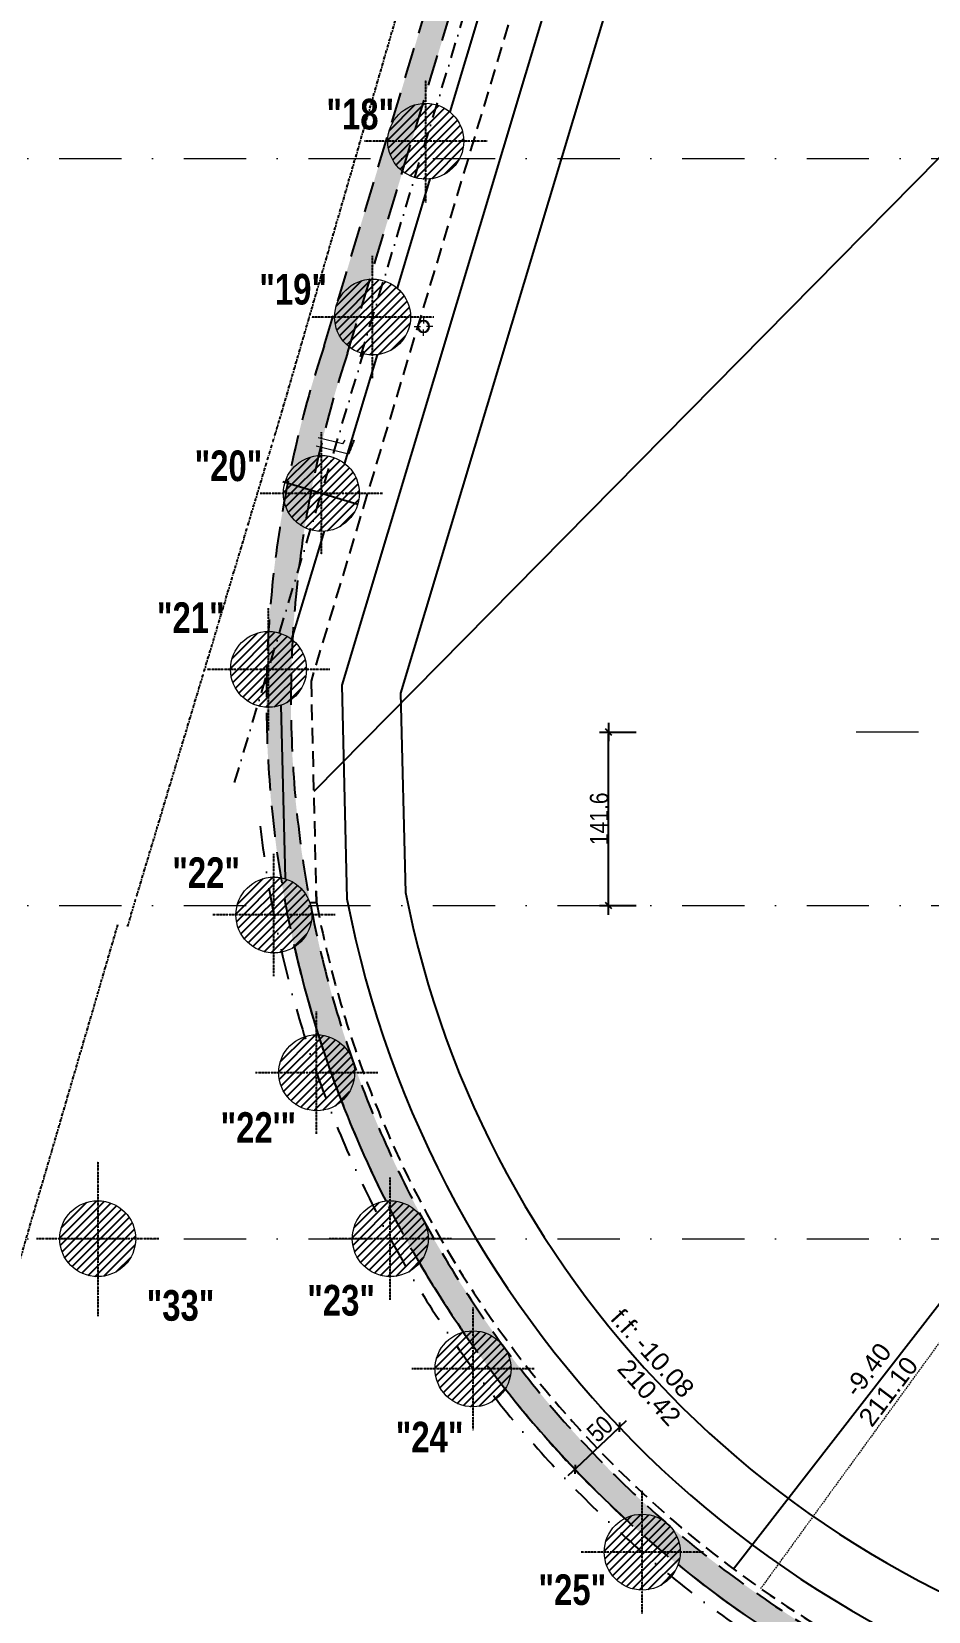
# Model space of a CAD drawing. Header units: millimetres. Extents: x 0 to 26991, y -21919 to -4.
# Drawn here: x 14545 to 15277, y -20469 to -19179 of the extents above; entities that cross this region are included whole.
import ezdxf
from ezdxf.enums import TextEntityAlignment as Align

# ---------------------------------------------------------------- set-up
doc = ezdxf.new("R2010")
doc.units = ezdxf.units.MM
doc.linetypes.add('CACHEX2', pattern=[19.05, 12.7, -6.35])
doc.linetypes.add('TIRETPTX2', pattern=[50.8, 25.4, -12.7, 0, -12.7])
for name, color, linetype in [('01_cote_gen', 4, 'Continuous'), ('01_linteaux', 2, 'Continuous'), ('01_murs_sup', 2, 'CACHEX2'), ('01_poch_murs', 253, 'Continuous'), ('01_texte', 230, 'Continuous'), ('AA_COTES', 2, 'Continuous')]:
    doc.layers.add(name, color=color, linetype=linetype)
for name, color, linetype, lineweight in [('01_murs_coup', 5, 'Continuous', 60), ('01_PIEUX', 5, 'Continuous', 60), ('01_tram_axes', 2, 'TIRETPTX2', 9), ('B Général', 7, 'Continuous', 5)]:
    doc.layers.add(name, color=color, linetype=linetype, lineweight=lineweight)
doc.styles.add('impact', font='impact.ttf')
doc.styles.add('MATTE_TXT', font='arial.ttf')
doc.styles.add('STYLE2', font='ARIALN.TTF')
doc.dimstyles.new('JB50', dxfattribs={"dimscale": 0.1, "dimtxt": 150, "dimasz": 15, "dimexe": 0.1, "dimexo": 0.1, "dimgap": 0.09, "dimtad": 1, "dimdec": 1, "dimdsep": 46, "dimtxsty": 'STYLE2', "dimblk1": 'BOND_G', "dimblk2": 'BOND_D', "dimsah": 1, "dimcen": 1.5, "dimdle": 0.01, "dimse1": 1, "dimse2": 1, "dimclrd": 4, "dimclre": 2, "dimclrt": 6, "dimazin": 2, "dimtfac": 2.333333, "dimtdec": 1, "dimtix": 1, "dimtmove": 2, "dimatfit": 3, "dimldrblk": 'BOND_G', "dimfxl": 1, "dimtolj": 1, "dimtzin": 0, "dimarcsym": 0})
doc.dimstyles.new('JB50res', dxfattribs={"dimscale": 0.1, "dimtxt": 120, "dimasz": 12, "dimexe": 0.1, "dimexo": 0.1, "dimgap": 0.09, "dimtad": 1, "dimdec": 1, "dimdsep": 46, "dimtxsty": 'STYLE2', "dimblk1": 'BOND_G', "dimblk2": 'BOND_D', "dimsah": 1, "dimcen": 1.5, "dimdle": 0.01, "dimse1": 1, "dimse2": 1, "dimclrd": 4, "dimclre": 2, "dimclrt": 6, "dimazin": 2, "dimtfac": 2.333333, "dimtdec": 1, "dimtix": 1, "dimtmove": 2, "dimatfit": 3, "dimldrblk": 'BOND_G', "dimfxl": 1, "dimtolj": 1, "dimtzin": 0, "dimarcsym": 0})

# ---------------------------------------------------------------- blocks, each defined once
blk = doc.blocks.new('EP')
at = {"layer": 'B Général', "color": 7, "linetype": 'Continuous', "lineweight": 5}
for p, q in [((-7.5, 0), (-2.5, 0)), ((0, 7.5), (0, 2.5)), ((7.5, 0), (2.5, 0)), ((0, -7.5), (0, -2.5))]:
    blk.add_line(p, q, dxfattribs=at)
at = {"layer": 'B Général', "color": 7, "linetype": 'Continuous', "lineweight": 5, "flags": 128}
for points in [[(-5, 0, -1), (5, 0, -1)], [(-4.3, 0, -1), (4.3, 0, -1)]]:
    blk.add_lwpolyline(points, format="xyb", close=True, dxfattribs=at)
blk = doc.blocks.new('BOND_G')
at = {"layer": 'AA_COTES', "color": 0}
for p, q in [((0, -5), (0, 15)), ((5, 0), (-5, 0)), ((1.77, 1.77), (-1.77, -1.77))]:
    blk.add_line(p, q, dxfattribs=at)
blk = doc.blocks.new('BOND_D')
at = {"layer": 'AA_COTES', "color": 0}
for p, q in [((5, 0), (-5, 0)), ((-1.77, -1.77), (1.77, 1.77)), ((0, 5), (0, -15))]:
    blk.add_line(p, q, dxfattribs=at)
blk = doc.blocks.new('*D1772')
at = {"layer": '01_cote_gen', "color": 4, "lineweight": -2, "ltscale": 3, "transparency": 16777216}
blk.add_line((15024.1, -20320), (14990, -20352.3), dxfattribs=at)
at = {"layer": 'Defpoints', "color": 0, "ltscale": 3, "transparency": 16777216}
for p in [(15022.5, -20316), (14986.1, -20350.4), (14988.9, -20353.3)]:
    blk.add_point(p, dxfattribs=at)
at = {"layer": '01_cote_gen', "color": 4, "lineweight": -2, "ltscale": 3, "transparency": 16777216, "xscale": 1.5, "yscale": 1.5, "zscale": 1.5}
for name, p, rotation in [('BOND_G', (15025.2, -20318.9), 43.38451321349023), ('BOND_D', (14988.9, -20353.3), 223.3845132134902)]:
    blk.add_blockref(name, p, dxfattribs=dict(at, rotation=rotation))
at = {"layer": '01_cote_gen', "color": 6, "ltscale": 3, "transparency": 16777216, "insert": (15009.3, -20320.3), "char_height": 15, "attachment_point": 5, "rotation": 43.3845, "style": 'STYLE2'}
blk.add_mtext('\\A1;50', dxfattribs=at)
blk = doc.blocks.new('*D1821')
at = {"layer": '01_cote_gen', "color": 4, "lineweight": -2, "transparency": 16777216}
blk.add_line((15016.4, -19891.5), (15016.4, -19752.8), dxfattribs=at)
at = {"layer": 'Defpoints', "color": 0, "transparency": 16777216}
for p in [(15016.4, -19751.3), (15251.5, -19751.3), (15066.6, -19893)]:
    blk.add_point(p, dxfattribs=at)
at = {"layer": '01_cote_gen', "color": 4, "lineweight": -2, "transparency": 16777216, "xscale": 1.5, "yscale": 1.5, "zscale": 1.5}
for name, p, rotation in [('BOND_D', (15016.4, -19751.3), 90), ('BOND_G', (15016.4, -19893), 270)]:
    blk.add_blockref(name, p, dxfattribs=dict(at, rotation=rotation))
at = {"layer": '01_cote_gen', "color": 6, "transparency": 16777216, "insert": (15008.7, -19822.1), "char_height": 15, "attachment_point": 5, "rotation": 90, "style": 'STYLE2'}
blk.add_mtext('\\A1;141.6', dxfattribs=at)
blk = doc.blocks.new('*D3125')
at = {"layer": '01_cote_gen', "color": 4, "lineweight": -2, "ltscale": 0.1, "transparency": 16777216}
blk.add_line((20795.6, -19312.1), (20795.6, -19339.7), dxfattribs=at)
at = {"layer": 'Defpoints', "color": 0, "ltscale": 0.1, "transparency": 16777216}
for p in [(20716.7, -19310.9), (0, -19340.9), (20795.6, -19340.9)]:
    blk.add_point(p, dxfattribs=at)
at = {"layer": '01_cote_gen', "color": 4, "lineweight": -2, "ltscale": 0.1, "transparency": 16777216, "xscale": 1.2, "yscale": 1.2, "zscale": 1.2}
for name, p, rotation in [('BOND_G', (20795.6, -19310.9), 90), ('BOND_D', (20795.6, -19340.9), 270)]:
    blk.add_blockref(name, p, dxfattribs=dict(at, rotation=rotation))
at = {"layer": '01_cote_gen', "color": 6, "ltscale": 0.1, "transparency": 16777216, "insert": (20789.5, -19325.9), "char_height": 12, "attachment_point": 5, "rotation": 90, "style": 'STYLE2'}
blk.add_mtext('\\A1;30', dxfattribs=at)

msp = doc.modelspace()

# ---------------------------------------------------------------- hatches: boundary and pattern name
at = {"layer": '01_murs_sup'}
h = msp.add_hatch(dxfattribs=at)
h.set_pattern_fill('DASH', color=256, scale=2.5, angle=135)
h.set_pattern_definition([(135, (-53.299, 4582.9386), (-11.2253202, 9e-16), [7.9375, -7.9375])])
h.paths.add_polyline_path([(16702.22, -17921.97), (16121.62, -17921.97, 0.3086562), (14990.88, -18752.71), (14784.2, -19435.8, 0.8815934), (16413.22, -20219.3), (16413.22, -20305), (16517.22, -20305), (16517.22, -20174.96), (17705.22, -20174.96), (17705.22, -19646.96), (17685.22, -19646.96), (17685.22, -20149.96), (17128.22, -20149.96), (17128.22, -19646.96), (17108.22, -19646.96), (17108.22, -20149.96), (16517.22, -20149.96), (16517.22, -19646.98), (16497.22, -19646.98), (16497.22, -20149.96), (16413.22, -20149.96), (16413.22, -20181.42, -0.8977307), (14803.26, -19441.87), (15009.9, -18758.93, -0.3084793), (16121.97, -17941.97), (16702.22, -17941.97)])
h.paths.add_polyline_path([(16497.22, -20175), (16497.22, -20285), (16433.22, -20285), (16433.22, -20175)], flags=16)
at = {"layer": '01_poch_murs'}
h = msp.add_hatch(dxfattribs=at)
h.set_pattern_fill('ANSI31', color=256, scale=1.5)
h.set_pattern_definition([(45, (-3341.5583, -10565.482), (-3.367596, 3.367596), [])])
h.paths.add_polyline_path([(14867.13, -19237.75, 0.4142136), (14836.13, -19268.75), (14867.13, -19268.75)])
h.paths.add_polyline_path([(14867.13, -19268.75), (14836.13, -19268.75, 0.4142136), (14867.13, -19299.75)])
h.paths.add_polyline_path([(14867.13, -19237.75), (14867.13, -19268.75), (14898.13, -19268.75, 0.4142136)])
h.paths.add_polyline_path([(14898.13, -19268.75), (14867.13, -19268.75), (14867.13, -19299.75, 0.4142136)])
h = msp.add_hatch(dxfattribs=at)
h.set_pattern_fill('ANSI31', color=256, scale=1.5)
h.set_pattern_definition([(45, (-3384.9987, -10709.054), (-3.367596, 3.367596), [])])
h.paths.add_polyline_path([(14823.69, -19381.32, 0.4142136), (14792.69, -19412.32), (14823.69, -19412.32)])
h.paths.add_polyline_path([(14823.69, -19412.32), (14792.69, -19412.32, 0.4142136), (14823.69, -19443.32)])
h.paths.add_polyline_path([(14823.69, -19381.32), (14823.69, -19412.32), (14854.69, -19412.32, 0.4142136)])
h.paths.add_polyline_path([(14854.69, -19412.32), (14823.69, -19412.32), (14823.69, -19443.32, 0.4142136)])
h = msp.add_hatch(dxfattribs=at)
h.set_pattern_fill('ANSI31', color=256, scale=1.5)
h.set_pattern_definition([(45, (-3426.7864, -10853.117), (-3.367596, 3.367596), [])])
h.paths.add_polyline_path([(14781.91, -19525.38, 0.4142136), (14750.91, -19556.38), (14781.91, -19556.38)])
h.paths.add_polyline_path([(14781.91, -19556.38), (14750.91, -19556.38, 0.4142136), (14781.91, -19587.38)])
h.paths.add_polyline_path([(14781.91, -19525.38), (14781.91, -19556.38), (14812.91, -19556.38, 0.4142136)])
h.paths.add_polyline_path([(14812.91, -19556.38), (14781.91, -19556.38), (14781.91, -19587.38, 0.4142136)])
h = msp.add_hatch(dxfattribs=at)
h.set_pattern_fill('ANSI31', color=256, scale=1.5)
h.set_pattern_definition([(45, (-3469.9424, -10996.7843), (-3.367596, 3.367596), [])])
h.paths.add_polyline_path([(14738.75, -19669.05, 0.4142136), (14707.75, -19700.05), (14738.75, -19700.05)])
h.paths.add_polyline_path([(14738.75, -19700.05), (14707.75, -19700.05, 0.4142136), (14738.75, -19731.05)])
h.paths.add_polyline_path([(14738.75, -19669.05), (14738.75, -19700.05), (14769.75, -19700.05, 0.4142136)])
h.paths.add_polyline_path([(14769.75, -19700.05), (14738.75, -19700.05), (14738.75, -19731.05, 0.4142136)])
h = msp.add_hatch(dxfattribs=at)
h.set_pattern_fill('ANSI31', color=256, scale=1.5)
h.set_pattern_definition([(45, (-3465.529, -11197.3744), (-3.367596, 3.367596), [])])
h.paths.add_polyline_path([(14743.16, -19869.64, 0.4142136), (14712.16, -19900.64), (14743.16, -19900.64)])
h.paths.add_polyline_path([(14743.16, -19900.64), (14712.16, -19900.64, 0.4142136), (14743.16, -19931.64)])
h.paths.add_polyline_path([(14743.16, -19869.64), (14743.16, -19900.64), (14774.16, -19900.64, 0.4142136)])
h.paths.add_polyline_path([(14774.16, -19900.64), (14743.16, -19900.64), (14743.16, -19931.64, 0.4142136)])
h = msp.add_hatch(dxfattribs=at)
h.set_pattern_fill('ANSI31', color=256, scale=1.5)
h.set_pattern_definition([(45, (-3430.634, -11326.1963), (-3.367596, 3.367596), [])])
h.paths.add_polyline_path([(14778.06, -19998.46, 0.4142136), (14747.06, -20029.46), (14778.06, -20029.46)])
h.paths.add_polyline_path([(14778.06, -20029.46), (14747.06, -20029.46, 0.4142136), (14778.06, -20060.46)])
h.paths.add_polyline_path([(14778.06, -19998.46), (14778.06, -20029.46), (14809.06, -20029.46, 0.4142136)])
h.paths.add_polyline_path([(14809.06, -20029.46), (14778.06, -20029.46), (14778.06, -20060.46, 0.4142136)])
h = msp.add_hatch(dxfattribs=at)
h.set_pattern_fill('ANSI31', color=256, scale=1.5)
h.set_pattern_definition([(45, (-3609.3597, -11461.691), (-3.367596, 3.367596), [])])
h.paths.add_polyline_path([(14599.33, -20133.96, 0.4142136), (14568.33, -20164.96), (14599.33, -20164.96)])
h.paths.add_polyline_path([(14599.33, -20164.96), (14568.33, -20164.96, 0.4142136), (14599.33, -20195.96)])
h.paths.add_polyline_path([(14599.33, -20133.96), (14599.33, -20164.96), (14630.33, -20164.96, 0.4142136)])
h.paths.add_polyline_path([(14630.33, -20164.96), (14599.33, -20164.96), (14599.33, -20195.96, 0.4142136)])
h = msp.add_hatch(dxfattribs=at)
h.set_pattern_fill('ANSI31', color=256, scale=1.5)
h.set_pattern_definition([(45, (-3370.5415, -11461.691), (-3.367596, 3.367596), [])])
h.paths.add_polyline_path([(14838.15, -20133.96, 0.4142136), (14807.15, -20164.96), (14838.15, -20164.96)])
h.paths.add_polyline_path([(14838.15, -20164.96), (14807.15, -20164.96, 0.4142136), (14838.15, -20195.96)])
h.paths.add_polyline_path([(14838.15, -20133.96), (14838.15, -20164.96), (14869.15, -20164.96, 0.4142136)])
h.paths.add_polyline_path([(14869.15, -20164.96), (14838.15, -20164.96), (14838.15, -20195.96, 0.4142136)])
h = msp.add_hatch(dxfattribs=at)
h.set_pattern_fill('ANSI31', color=256, scale=1.5)
h.set_pattern_definition([(45, (-3302.969, -11567.985), (-3.367596, 3.367596), [])])
h.paths.add_polyline_path([(14905.72, -20240.25, 0.4142136), (14874.72, -20271.25), (14905.72, -20271.25)])
h.paths.add_polyline_path([(14905.72, -20271.25), (14874.72, -20271.25, 0.4142136), (14905.72, -20302.25)])
h.paths.add_polyline_path([(14905.72, -20240.25), (14905.72, -20271.25), (14936.72, -20271.25, 0.4142136)])
h.paths.add_polyline_path([(14936.72, -20271.25), (14905.72, -20271.25), (14905.72, -20302.25, 0.4142136)])
h = msp.add_hatch(dxfattribs=at)
h.set_pattern_fill('ANSI31', color=256, scale=1.5)
h.set_pattern_definition([(45, (-3164.866, -11717.6383), (-3.367596, 3.367596), [])])
h.paths.add_polyline_path([(15043.83, -20389.91, 0.4142136), (15012.83, -20420.91), (15043.83, -20420.91)])
h.paths.add_polyline_path([(15043.83, -20420.91), (15012.83, -20420.91, 0.4142136), (15043.83, -20451.91)])
h.paths.add_polyline_path([(15043.83, -20389.91), (15043.83, -20420.91), (15074.83, -20420.91, 0.4142136)])
h.paths.add_polyline_path([(15074.83, -20420.91), (15043.83, -20420.91), (15043.83, -20451.91, 0.4142136)])

# ---------------------------------------------------------------- linework, layer by layer
at = {"layer": '01_cote_gen', "ltscale": 3}
msp.add_line((14811.57, -19565.37), (14750.58, -19546.92), dxfattribs=at)
at = {"layer": '01_linteaux', "linetype": 'TIRETPTX2', "ltscale": 0.5}
for p, q in [((14813.87, -19444.78), (15020.56, -18761.69)), ((14711.04, -19792.36), (14816.74, -19440.23))]:
    msp.add_line(p, q, dxfattribs=at)
at = {"layer": '01_linteaux', "linetype": 'CACHEX2'}
for p, q in [((15055.05, -18772.22), (14773.44, -19709.71)), ((14773.44, -19709.71), (14777.8, -19890.14))]:
    msp.add_line(p, q, dxfattribs=at)
at = {"layer": '01_linteaux'}
for p, q in [((15078.82, -18780), (14798.53, -19713.08)), ((14913.52, -19156.04), (14886.87, -19244.84)), ((14870.45, -19299.57), (14843.72, -19388.66)), ((14827.38, -19443.1), (14800.77, -19531.79)), ((14784.1, -19587.31), (14757.62, -19675.46)), ((14798.53, -19713.08), (14802.75, -19887.47)), ((14748.91, -19729.34), (14752.33, -19871.03))]:
    msp.add_line(p, q, dxfattribs=at)
at = {"layer": '01_linteaux', "linetype": 'TIRETPTX2', "ltscale": 0.01}
for p, q in [((14867.13, -19318.75), (14867.13, -19218.75)), ((14917.13, -19268.75), (14817.13, -19268.75)), ((14823.69, -19462.32), (14823.69, -19362.32)), ((14873.69, -19412.32), (14773.69, -19412.32)), ((14781.91, -19606.38), (14781.91, -19506.38)), ((14831.91, -19556.38), (14731.91, -19556.38)), ((14738.75, -19750.05), (14738.75, -19650.05)), ((14788.75, -19700.05), (14688.75, -19700.05)), ((14743.16, -19950.64), (14743.16, -19850.64)), ((14793.16, -19900.64), (14693.16, -19900.64)), ((14778.06, -20079.46), (14778.06, -19979.46)), ((14828.06, -20029.46), (14728.06, -20029.46)), ((14599.33, -20101.8), (14599.33, -20228.12)), ((14838.15, -20214.96), (14838.15, -20114.96)), ((14649.33, -20164.96), (14549.33, -20164.96)), ((14888.15, -20164.96), (14788.15, -20164.96)), ((14905.72, -20321.25), (14905.72, -20221.25)), ((14955.72, -20271.25), (14855.72, -20271.25)), ((15043.83, -20470.91), (15043.83, -20370.91)), ((15093.83, -20420.91), (14993.83, -20420.91))]:
    msp.add_line(p, q, dxfattribs=at)
at = {"layer": '01_linteaux', "linetype": 'TIRETPTX2'}
msp.add_arc((15648.21, -19724.62), 922, 186.43891, 325.96034, dxfattribs=at)
at = {"layer": '01_linteaux', "linetype": 'CACHEX2'}
msp.add_arc((15648.21, -19724.62), 886, 190.7667, 329.57809, dxfattribs=at)
at = {"layer": '01_linteaux'}
for radius, start, end in [(861, 190.90223, 330.39894), (911, 192.81788, 206.71595), (911, 210.33993, 214.54921), (911, 218.17319, 227.22976), (911, 230.85374, 237.75402)]:
    msp.add_arc((15648.21, -19724.62), radius, start, end, dxfattribs=at)
at = {"layer": '01_linteaux', "color": 5, "linetype": 'TIRETPTX2', "ltscale": 0.1}
for points in [[(14747.93, -19495.64), (14839.95, -19178.18), (14931.96, -18860.72)], [(14736.45, -19533.96), (14742.19, -19514.8), (14747.93, -19495.64)], [(14623.67, -19910.08), (14680.06, -19722.02), (14736.45, -19533.96)], [(14320.56, -20920.15), (14468.28, -20413.96), (14616.01, -19907.78)]]:
    msp.add_open_spline(points, degree=2, dxfattribs=at)
at = {"layer": '01_murs_coup', "linetype": 'Continuous', "lineweight": 5}
msp.add_line((14870.45, -19299.57), (14843.72, -19388.66), dxfattribs=at)
at = {"layer": '01_murs_sup', "ltscale": 2}
for p, q in [((14784.2, -19435.8), (14990.88, -18752.71)), ((14803.26, -19441.87), (15009.9, -18758.93))]:
    msp.add_line(p, q, dxfattribs=at)
at = {"layer": '01_murs_sup', "ltscale": 0.05}
msp.add_line((14808.47, -19513), (14803.92, -19524.22), dxfattribs=at)
at = {"layer": '01_murs_sup', "ltscale": 2}
for radius, start, end in [(911.01, 161.51576, 327.11251), (891.01, 161.49731, 329.1585)]:
    msp.add_arc((15648.21, -19724.63), radius, start, end, dxfattribs=at)
at = {"layer": '01_PIEUX', "linetype": 'Continuous', "lineweight": 5}
for centre in [(14867.13, -19268.75), (14823.69, -19412.32), (14781.91, -19556.38), (14738.75, -19700.05), (14743.16, -19900.64), (14778.06, -20029.46), (14599.33, -20164.96), (14838.15, -20164.96), (14905.72, -20271.25), (15043.83, -20420.91)]:
    msp.add_circle(centre, 31, dxfattribs=at)
at = {"layer": '01_poch_murs', "ltscale": 3}
for q in [(14772.51, -19890.67), (14777.58, -19880.98)]:
    msp.add_line((14777.9, -19890.67), q, dxfattribs=at)
at = {"layer": '01_poch_murs', "linetype": 'CACHEX2', "lineweight": 5, "ltscale": 0.1}
msp.add_line((15460.11, -20010.69), (15140.2, -20451.01), dxfattribs=at)
at = {"layer": '01_texte'}
for p, q in [((15124.36, -18794.94), (14846.61, -19719.56)), ((15374.62, -19192.67), (14775.62, -19799.92)), ((14846.61, -19719.56), (14850.55, -19882.26)), ((15118.21, -20434.62), (15648.22, -19751.79))]:
    msp.add_line(p, q, dxfattribs=at)
msp.add_arc((15648.21, -19724.62), 813.09, 191.17929, 327.85467, dxfattribs=at)
at = {"layer": '01_tram_axes', "color": 253, "ltscale": 2}
for p, q in [((14466.2, -19282.96), (21640.16, -19282.96)), ((16082.88, -19751.32), (15211.31, -19751.32)), ((14466.2, -19892.96), (21640.16, -19892.96)), ((14466.2, -20164.96), (21640.16, -20164.96))]:
    msp.add_line(p, q, dxfattribs=at)
at = {"layer": 'B Général', "color": 98, "linetype": 'Continuous', "lineweight": 13, "true_color": 0x004400}
for p, q in [((14803.92, -19524.22), (14777.77, -19517.89)), ((14799.22, -19515.88), (14779.42, -19511.08)), ((14801.12, -19513), (14799.22, -19515.88)), ((14808.47, -19513), (14803.92, -19524.22))]:
    msp.add_line(p, q, dxfattribs=at)

# ---------------------------------------------------------------- block references
at = {"layer": 'B Général', "color": 7, "xscale": -1}
msp.add_blockref('EP', (14865.26, -19420.07), dxfattribs=at)

# ---------------------------------------------------------------- texts
at = {"layer": '01_texte', "style": 'impact'}
for s, p in [('"18"', (14813.66, -19266.65)), ('"19"', (14758.89, -19409.64)), ('"20"', (14706.05, -19553.81)), ('"21"', (14675.31, -19677.8)), ('"22"', (14687.86, -19886.08)), ('"22\'"', (14730.44, -20094.19)), ('"23"', (14798.04, -20235.22)), ('"33"', (14666.93, -20239.42)), ('"24"', (14870.26, -20346.98)), ('"25"', (14986.75, -20471.57))]:
    msp.add_text(s, height=25, rotation=0, dxfattribs=at).set_placement(p, align=Align.BOTTOM_CENTER)
at = {"layer": '01_texte', "style": 'MATTE_TXT'}
for s, rotation, p in [('f.f: -10.08', 312.26414, (15016.94, -20230.74)), ('-9.40', 52.82547, (15219.36, -20295.49)), ('210.42', 312.26414, (15022.48, -20271.8)), ('211.10', 52.82547, (15231.26, -20319.73))]:
    msp.add_text(s, height=15, rotation=rotation, dxfattribs=at).set_placement(p)

# ---------------------------------------------------------------- dimensions: what is measured, and where the dimension line sits
at = {"layer": '01_cote_gen', "ltscale": 0.1}
dim = msp.add_linear_dim(base=(20795.64, -19340.91), p1=(20716.73, -19310.93), p2=(0, -19340.91), angle=90, dimstyle='JB50res', dxfattribs=at)
dim.commit()
dim.dimension.update_dxf_attribs({"geometry": '*D3125', "text_midpoint": (20789.51, -19325.92)})
at = {"layer": '01_cote_gen'}
dim = msp.add_linear_dim(base=(15016.36, -19751.32), p1=(15066.61, -19892.96), p2=(15251.48, -19751.32), angle=90, dimstyle='JB50', dxfattribs=at)
dim.commit()
dim.dimension.update_dxf_attribs({"geometry": '*D1821', "text_midpoint": (15008.69, -19822.14)})
at = {"layer": '01_cote_gen', "ltscale": 3}
dim = msp.add_linear_dim(base=(14988.87, -20353.29), p1=(15022.46, -20316.04), p2=(14986.13, -20350.38), angle=223.38451, dimstyle='JB50', dxfattribs=at)
dim.commit()
dim.dimension.update_dxf_attribs({"geometry": '*D1772', "text_midpoint": (15009.33, -20320.32), "dimtype": 161})

doc.saveas('drawing.dxf')
